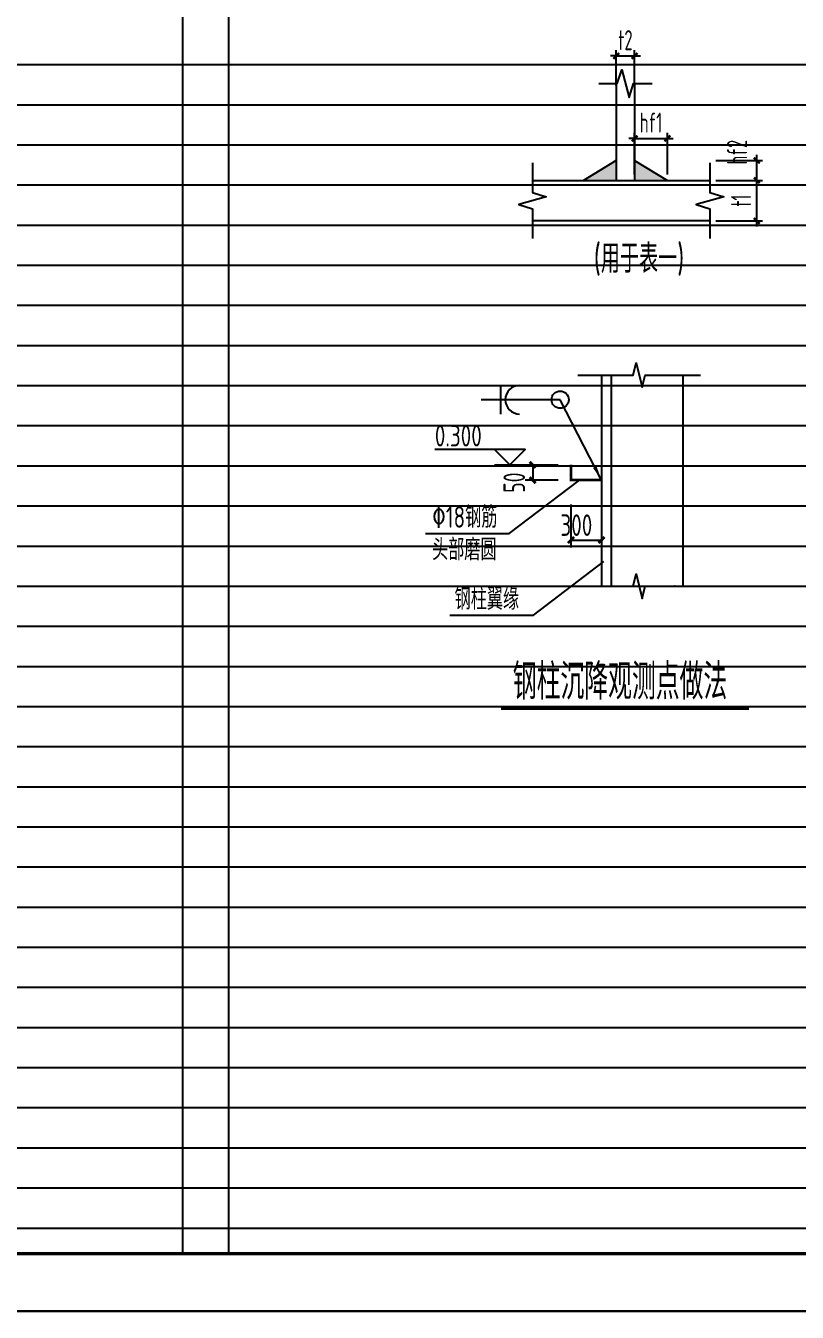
# Model space of a CAD drawing. Extents: x 447413 to 2975780, y -1432727 to 1301644.
# Drawn here: x 2321700 to 2335160, y 878660 to 901108 of the extents above; entities that cross this region are included whole.
import ezdxf

# ---------------------------------------------------------------- set-up
doc = ezdxf.new("R2010")
doc.units = 0
doc.header["$LTSCALE"] = 1000
doc.header["$MEASUREMENT"] = 0
doc.linetypes.add('CONTINOUS', pattern=[0])
for name, color, linetype in [('DIM', 3, 'Continuous'), ('PUB_TEXT', 7, 'Continuous'), ('TEXT', 6, 'Continuous'), ('THIN', 7, 'Continuous'), ('剖面外形', 2, 'Continuous'), ('剖面钢筋', 1, 'Continuous'), ('图框', 253, 'Continuous'), ('立面名称', 7, 'Continuous')]:
    doc.layers.add(name, color=color, linetype=linetype)
doc.layers.add('辅助层', color=175, linetype='CONTINOUS', plot=False)
doc.styles.add('TSSD_Dimension', font='sysz.shx', dxfattribs={"width": 0.7, "bigfont": 'syfs.shx'})
doc.styles.add('TSSD_Norm', font='tssdeng.shx', dxfattribs={"bigfont": 'tssdchn.shx'})
doc.styles.add('TSSD_REIN', font='Tssdeng.shx', dxfattribs={"width": 0.7, "bigfont": 'hztxt.shx'})
doc.dimstyles.new('TSAN_100_100', dxfattribs={"dimtxt": 350, "dimasz": 100, "dimexe": 100, "dimexo": 200, "dimgap": 100, "dimtad": 2, "dimzin": 0, "dimdsep": 46, "dimtxsty": 'TSSD_Dimension', "dimblk": 'CLOSEDBLANK', "dimblk1": 'CLOSEDBLANK', "dimblk2": 'CLOSEDBLANK', "dimcen": 0, "dimdle": 100, "dimclrt": 7, "dimadec": 0, "dimazin": 0, "dimtfac": 1, "dimtdec": 0, "dimtix": 1, "dimtmove": 2, "dimatfit": 3, "dimldrblk": 'CLOSEDBLANK', "dimfxl": 0, "dimtolj": 1, "dimtzin": 0, "dimarcsym": 0})
doc.dimstyles.new('TSSD_100_100$0', dxfattribs={"dimtxt": 350, "dimasz": 100, "dimexe": 100, "dimexo": 100, "dimgap": 100, "dimtad": 1, "dimdec": 0, "dimzin": 0, "dimdsep": 46, "dimtxsty": 'TSSD_Dimension', "dimblk": 'ARCHTICK', "dimcen": 0, "dimdle": 100, "dimclrt": 7, "dimadec": 0, "dimazin": 0, "dimtfac": 1, "dimtdec": 0, "dimtix": 1, "dimtmove": 2, "dimatfit": 3, "dimldrblk": '_tsdbk', "dimfxl": 0, "dimtolj": 1, "dimtzin": 0, "dimarcsym": 0})

# ---------------------------------------------------------------- blocks, each defined once
blk = doc.blocks.new('_ArchTick')
at = {"color": 0, "linetype": 'ByBlock', "const_width": 0.4}
blk.add_lwpolyline([(-0.5, -0.5), (0.5, 0.5)], dxfattribs=at)
blk = doc.blocks.new('*D65')
at = {"layer": 'Defpoints', "color": 0, "transparency": 16777216}
for p in [(2332323, 900581), (2332002, 899967), (2332323, 899967)]:
    blk.add_point(p, dxfattribs=at)
at = {"layer": 'DIM', "color": 0, "lineweight": -2, "transparency": 16777216}
for p, q in [((2332002, 900067), (2332002, 900681)), ((2332323, 900067), (2332323, 900681)), ((2332002, 900581), (2331902, 900581)), ((2332002, 900581), (2332323, 900581)), ((2332323, 900581), (2332423, 900581))]:
    blk.add_line(p, q, dxfattribs=at)
at = {"layer": 'DIM', "color": 0, "lineweight": -2, "transparency": 16777216, "xscale": 100, "yscale": 100, "zscale": 100}
blk.add_blockref('_ArchTick', (2332002, 900581), dxfattribs=at)
at = {"layer": 'DIM', "color": 0, "lineweight": -2, "transparency": 16777216, "xscale": 100, "yscale": 100, "zscale": 100, "rotation": 180}
blk.add_blockref('_ArchTick', (2332323, 900581), dxfattribs=at)
at = {"layer": 'DIM', "color": 7, "transparency": 16777216, "insert": (2332162, 900856), "char_height": 350, "attachment_point": 5, "style": 'TSSD_Dimension'}
blk.add_mtext('\\A1;t2', dxfattribs=at)
blk = doc.blocks.new('_tsdbk')
blk.add_line((-1, 0), (0, 0))
at = {"const_width": 0.5}
blk.add_lwpolyline([(-0.7, -0.7), (0.7, 0.7)], dxfattribs=at)
blk = doc.blocks.new('*D66')
at = {"layer": 'Defpoints', "color": 0, "transparency": 16777216}
for p in [(2333637, 898410), (2334454, 898410), (2333637, 897703)]:
    blk.add_point(p, dxfattribs=at)
at = {"layer": 'DIM', "color": 0, "lineweight": -2, "transparency": 16777216}
for p, q in [((2333737, 898410), (2334554, 898410)), ((2334454, 897603), (2334454, 898510)), ((2333737, 897703), (2334554, 897703))]:
    blk.add_line(p, q, dxfattribs=at)
at = {"layer": 'DIM', "color": 0, "lineweight": -2, "transparency": 16777216, "xscale": 100, "yscale": 100, "zscale": 100}
for p, rotation in [((2334454, 898410), 90), ((2334454, 897703), 270)]:
    blk.add_blockref('_ArchTick', p, dxfattribs=dict(at, rotation=rotation))
at = {"layer": 'DIM', "color": 7, "transparency": 16777216, "insert": (2334179, 898056), "char_height": 350, "attachment_point": 5, "rotation": 90, "style": 'TSSD_Dimension'}
blk.add_mtext('\\A1;t1', dxfattribs=at)
blk = doc.blocks.new('*D67')
at = {"layer": 'Defpoints', "color": 0, "transparency": 16777216}
for p in [(2333637, 898756), (2334454, 898756), (2333637, 898410)]:
    blk.add_point(p, dxfattribs=at)
at = {"layer": 'DIM', "color": 0, "lineweight": -2, "transparency": 16777216}
for p, q in [((2334454, 898310), (2334454, 898856)), ((2333737, 898756), (2334554, 898756)), ((2333737, 898410), (2334554, 898410))]:
    blk.add_line(p, q, dxfattribs=at)
at = {"layer": 'DIM', "color": 0, "lineweight": -2, "transparency": 16777216, "xscale": 100, "yscale": 100, "zscale": 100}
for p, rotation in [((2334454, 898756), 90), ((2334454, 898410), 270)]:
    blk.add_blockref('_ArchTick', p, dxfattribs=dict(at, rotation=rotation))
at = {"layer": 'DIM', "color": 7, "transparency": 16777216, "insert": (2334110, 898901), "char_height": 350, "attachment_point": 5, "rotation": 90, "style": 'TSSD_Dimension'}
blk.add_mtext('\\A1;hf2', dxfattribs=at)
blk = doc.blocks.new('*D68')
at = {"layer": 'Defpoints', "color": 0, "transparency": 16777216}
for p in [(2332894, 899142), (2332323, 898410), (2332894, 898410)]:
    blk.add_point(p, dxfattribs=at)
at = {"layer": 'DIM', "color": 0, "lineweight": -2, "transparency": 16777216}
for p, q in [((2332323, 899142), (2332223, 899142)), ((2332323, 898510), (2332323, 899242)), ((2332323, 899142), (2332894, 899142)), ((2332894, 898510), (2332894, 899242)), ((2332894, 899142), (2332994, 899142))]:
    blk.add_line(p, q, dxfattribs=at)
at = {"layer": 'DIM', "color": 0, "lineweight": -2, "transparency": 16777216, "xscale": 100, "yscale": 100, "zscale": 100}
blk.add_blockref('_ArchTick', (2332323, 899142), dxfattribs=at)
at = {"layer": 'DIM', "color": 0, "lineweight": -2, "transparency": 16777216, "xscale": 100, "yscale": 100, "zscale": 100, "rotation": 180}
blk.add_blockref('_ArchTick', (2332894, 899142), dxfattribs=at)
at = {"layer": 'DIM', "color": 7, "transparency": 16777216, "insert": (2332608, 899417), "char_height": 350, "attachment_point": 5, "style": 'TSSD_Dimension'}
blk.add_mtext('\\A1;hf1', dxfattribs=at)
blk = doc.blocks.new('_ClosedBlank')
at = {"color": 0}
blk.add_lwpolyline([(0, 0, 0, 0.658, 0), (-2.5, 0, 0.658, 0.658, 0)], format="xyseb", dxfattribs=at)
blk = doc.blocks.new('A1')
at = {"layer": '图框', "color": 2, "const_width": 40}
blk.add_lwpolyline([(2104618, 748109), (2188718, 748109), (2188718, 688709), (2104618, 688709)], close=True, dxfattribs=at)
at = {"layer": '图框', "color": 153, "const_width": 58}
blk.add_lwpolyline([(2107118, 747109), (2181218, 747109), (2181218, 689709), (2107118, 689709)], close=True, dxfattribs=at)

msp = doc.modelspace()

# ---------------------------------------------------------------- hatches: boundary and pattern name
at = {"layer": 'TEXT'}
h = msp.add_hatch(color=7, dxfattribs=at)
h.paths.add_polyline_path([(2331431.1, 898409.6), (2332001.8, 898409.6), (2332001.8, 898755.8)])
h.paths.add_polyline_path([(2332893.6, 898409.6), (2332322.9, 898755.8), (2332322.9, 898409.6)])

# ---------------------------------------------------------------- linework, layer by layer
at = {"color": 7, "linetype": 'ByBlock'}
for p, q in [((2331211.4, 892754.4), (2331211.4, 892001.1)), ((2331212.4, 892134.4), (2331743.6, 892134.4))]:
    msp.add_line(p, q, dxfattribs=at)
at = {"color": 8, "linetype": 'ByBlock'}
msp.add_line((2331744.7, 892511.7), (2331744.7, 892001.1), dxfattribs=at)
at = {"color": 7, "const_width": 48}
for points in [[(2331264.7, 892187.7), (2331158, 892081.1)], [(2331691.4, 892081.1), (2331798, 892187.7)]]:
    msp.add_lwpolyline(points, dxfattribs=at)
at = {"layer": 'Defpoints', "color": 0, "linetype": 'ByBlock'}
for p in [(2331744.7, 892581), (2331744.7, 891330)]:
    msp.add_point(p, dxfattribs=at)
at = {"layer": 'Defpoints', "color": 7, "linetype": 'ByBlock'}
msp.add_point((2331744.7, 892134.4), dxfattribs=at)
at = {"layer": 'PUB_TEXT', "color": 7}
for p, q in [((2329877.9, 893446.4), (2330987.4, 893446.4)), ((2330544.6, 893445.3), (2330544.6, 893180.8)), ((2330133, 892245.7), (2331363.1, 893179.7)), ((2330987.4, 893179.7), (2330411.3, 893179.7)), ((2328676.6, 892245.7), (2330133, 892245.7)), ((2330556.7, 890824.4), (2331786.8, 891758.4)), ((2329100.3, 890824.4), (2330556.7, 890824.4))]:
    msp.add_line(p, q, dxfattribs=at)
msp.add_lwpolyline([(2329877.9, 893713.1), (2330144.6, 893446.4), (2330411.3, 893713.1), (2328836.8, 893713.1)], dxfattribs=at)
for points, const_width in [([(2330597.9, 893393.1), (2330491.3, 893499.7)], 48), ([(2330491.3, 893233.1), (2330597.9, 893126.4)], 48), ([(2329988.5, 889192.5), (2334318.2, 889192.5)], 50)]:
    msp.add_lwpolyline(points, dxfattribs=dict(at, const_width=const_width))
msp.add_point((2330544.6, 893179.7), dxfattribs=at)
at = {"layer": 'TEXT', "color": 7}
for p, q in [((2332001.8, 900097.8), (2332001.8, 898409.6)), ((2332322.9, 900097.8), (2332322.9, 898409.6)), ((2332001.8, 898755.8), (2331431.1, 898409.6)), ((2332322.9, 898755.8), (2332893.6, 898409.6)), ((2330541.2, 898409.6), (2333637.2, 898409.6)), ((2333637.2, 897703.4), (2330541.2, 897703.4))]:
    msp.add_line(p, q, dxfattribs=at)
for points in [[(2331696.2, 900097.8), (2332020.5, 900097.8), (2332096.9, 900337.9), (2332227.8, 899857.7), (2332304.2, 900097.8), (2332628.5, 900097.8)], [(2330541.2, 898715.2), (2330541.2, 898198.3), (2330781.3, 898121.9), (2330301.1, 897991), (2330541.2, 897914.6), (2330541.2, 897397.8)], [(2333637.2, 898715.2), (2333637.2, 898198.3), (2333877.3, 898121.9), (2333397.1, 897991), (2333637.2, 897914.6), (2333637.2, 897397.8)]]:
    msp.add_lwpolyline(points, dxfattribs=at)
for p in [(2332001.8, 900097.8), (2332322.9, 900097.8), (2333637.2, 898409.6), (2333637.2, 898409.6), (2333637.2, 897703.4)]:
    msp.add_point(p, dxfattribs=at)
at = {"layer": 'THIN'}
for p, q in [((2329985.4, 894832.4), (2329985.4, 894332.4)), ((2331022.5, 894582.4), (2329646.9, 894582.4))]:
    msp.add_line(p, q, dxfattribs=at)
msp.add_lwpolyline([(2266999.3, 937080), (2341099.3, 937080), (2341099.3, 879680), (2266999.3, 879680)], close=True, dxfattribs=at)
msp.add_circle((2331022.5, 894582.4), 150, dxfattribs=at)
msp.add_arc((2330315.4, 894582.4), 250, 90, 270, dxfattribs=at)
at = {"layer": '剖面外形'}
for p, q in [((2331744.7, 895013), (2331744.7, 891330)), ((2331912, 895013), (2331912, 891330)), ((2333164, 895013), (2333164, 891330))]:
    msp.add_line(p, q, dxfattribs=at)
for points in [[(2331332, 895013), (2332294.5, 895013), (2332347.9, 895226.3), (2332454.5, 894799.6), (2332507.9, 895013), (2333470.4, 895013)], [(2331332, 891330), (2332294.5, 891330), (2332347.9, 891543.3), (2332454.5, 891116.6), (2332507.9, 891330), (2333470.4, 891330)]]:
    msp.add_lwpolyline(points, dxfattribs=at)
msp.add_point((2333024.7, 891330), dxfattribs=at)
at = {"layer": '剖面钢筋', "const_width": 48}
msp.add_lwpolyline([(2331211.4, 893446.4), (2331211.4, 893179.7), (2331744.7, 893179.7)], dxfattribs=at)
at = {"layer": '辅助层'}
for p, q in [((2324435.4, 937080), (2324435.4, 879680)), ((2325235.4, 937080), (2325235.4, 879680)), ((2266999.3, 900430), (2341099.3, 900430)), ((2266999.3, 899730), (2341099.3, 899730)), ((2266999.3, 899030), (2341099.3, 899030)), ((2266999.3, 898330), (2341099.3, 898330)), ((2266999.3, 897630), (2341099.3, 897630)), ((2266999.3, 896930), (2341099.3, 896930)), ((2266999.3, 896230), (2341099.3, 896230)), ((2266999.3, 895530), (2341099.3, 895530)), ((2266999.3, 894830), (2341099.3, 894830)), ((2266999.3, 894130), (2341099.3, 894130)), ((2266999.3, 893430), (2341099.3, 893430)), ((2266999.3, 892730), (2341099.3, 892730)), ((2266999.3, 892030), (2341099.3, 892030)), ((2266999.3, 891330), (2341099.3, 891330)), ((2266999.3, 890630), (2341099.3, 890630)), ((2266999.3, 890630), (2341099.3, 890630)), ((2266999.3, 889930), (2341099.3, 889930)), ((2266999.3, 889930), (2341099.3, 889930)), ((2266999.3, 889230), (2341099.3, 889230)), ((2266999.3, 889230), (2341099.3, 889230)), ((2266999.3, 888530), (2341099.3, 888530)), ((2266999.3, 888530), (2341099.3, 888530)), ((2266999.3, 887830), (2341099.3, 887830)), ((2266999.3, 887830), (2341099.3, 887830)), ((2266999.3, 887130), (2341099.3, 887130)), ((2266999.3, 886430), (2341099.3, 886430)), ((2266999.3, 885730), (2341099.3, 885730)), ((2266999.3, 885030), (2341099.3, 885030)), ((2266999.3, 884330), (2341099.3, 884330)), ((2266999.3, 883630), (2341099.3, 883630)), ((2266999.3, 883630), (2341099.3, 883630)), ((2266999.3, 882930), (2341099.3, 882930)), ((2266999.3, 882930), (2341099.3, 882930)), ((2266999.3, 882230), (2341099.3, 882230)), ((2266999.3, 882230), (2341099.3, 882230)), ((2266999.3, 881530), (2341099.3, 881530)), ((2266999.3, 881530), (2341099.3, 881530)), ((2266999.3, 880830), (2341099.3, 880830)), ((2266999.3, 880130), (2341099.3, 880130))]:
    msp.add_line(p, q, dxfattribs=at)

# ---------------------------------------------------------------- block references
msp.add_blockref('A1', (159881.3, 189971.3))

# ---------------------------------------------------------------- texts
at = {"layer": 'PUB_TEXT', "style": 'TSSD_Norm', "width": 0.7}
msp.add_text('(用于表一)', height=500, dxfattribs=at).set_placement((2331609.7, 896795.2))
at = {"layer": 'PUB_TEXT', "color": 7, "style": 'TSSD_REIN', "width": 0.75}
msp.add_text('0.300', height=375, dxfattribs=at).set_placement((2328836.8, 893766.4))
at = {"layer": 'PUB_TEXT', "color": 7, "insert": (2330221.8, 893135.8), "char_height": 375, "attachment_point": 5, "rotation": 90, "style": 'TSSD_REIN'}
msp.add_mtext('\\A1;50', dxfattribs=at)
at = {"layer": 'TEXT', "ltscale": 99, "style": 'TSSD_REIN', "width": 0.75}
for s, p in [('\x8218钢筋', (2328788.1, 892348.9)), ('300', (2331027.5, 892206.2)), ('头部磨圆', (2328788.1, 891780.4)), ('钢柱翼缘', (2329182, 890916.5))]:
    msp.add_text(s, height=375, dxfattribs=at).set_placement(p)
at = {"layer": '立面名称', "style": 'TSSD_Norm', "width": 0.7}
msp.add_text(' 钢柱沉降观测点做法', height=625, dxfattribs=at).set_placement((2329931.9, 889349.8))

# ---------------------------------------------------------------- dimensions: what is measured, and where the dimension line sits
at = {"layer": 'DIM'}
for base, p1, p2, text, picture, middle in [((2332322.9, 900581.3), (2332001.8, 899967.4), (2332322.9, 899967.4), 't2', '*D65', (2332162.3, 900856.3)), ((2332893.6, 899142.1), (2332322.9, 898409.6), (2332893.6, 898409.6), 'hf1', '*D68', (2332608.3, 899417.1))]:
    dim = msp.add_linear_dim(base=base, p1=p1, p2=p2, text=text, dimstyle='TSSD_100_100$0', dxfattribs=at)
    dim.commit()
    dim.dimension.update_dxf_attribs({"geometry": picture, "text_midpoint": middle})
dim = msp.add_linear_dim(base=(2334454.1, 898755.8), p1=(2333637.2, 898409.6), p2=(2333637.2, 898755.8), angle=90, text='hf2', dimstyle='TSSD_100_100$0', dxfattribs=at)
dim.commit()
dim.dimension.update_dxf_attribs({"geometry": '*D67', "text_midpoint": (2334110.3, 898901.4), "dimtype": 128})
dim = msp.add_linear_dim(base=(2334454.1, 898409.6), p1=(2333637.2, 897703.4), p2=(2333637.2, 898409.6), angle=90, text='t1', dimstyle='TSSD_100_100$0', dxfattribs=at)
dim.commit()
dim.dimension.update_dxf_attribs({"geometry": '*D66', "text_midpoint": (2334179.1, 898056.5)})

# ---------------------------------------------------------------- leaders
at = {"layer": 'THIN'}
msp.add_leader([(2331744.7, 893179.7), (2331022.5, 894582.4)], dimstyle='TSAN_100_100', dxfattribs=at)

doc.saveas('drawing.dxf')
